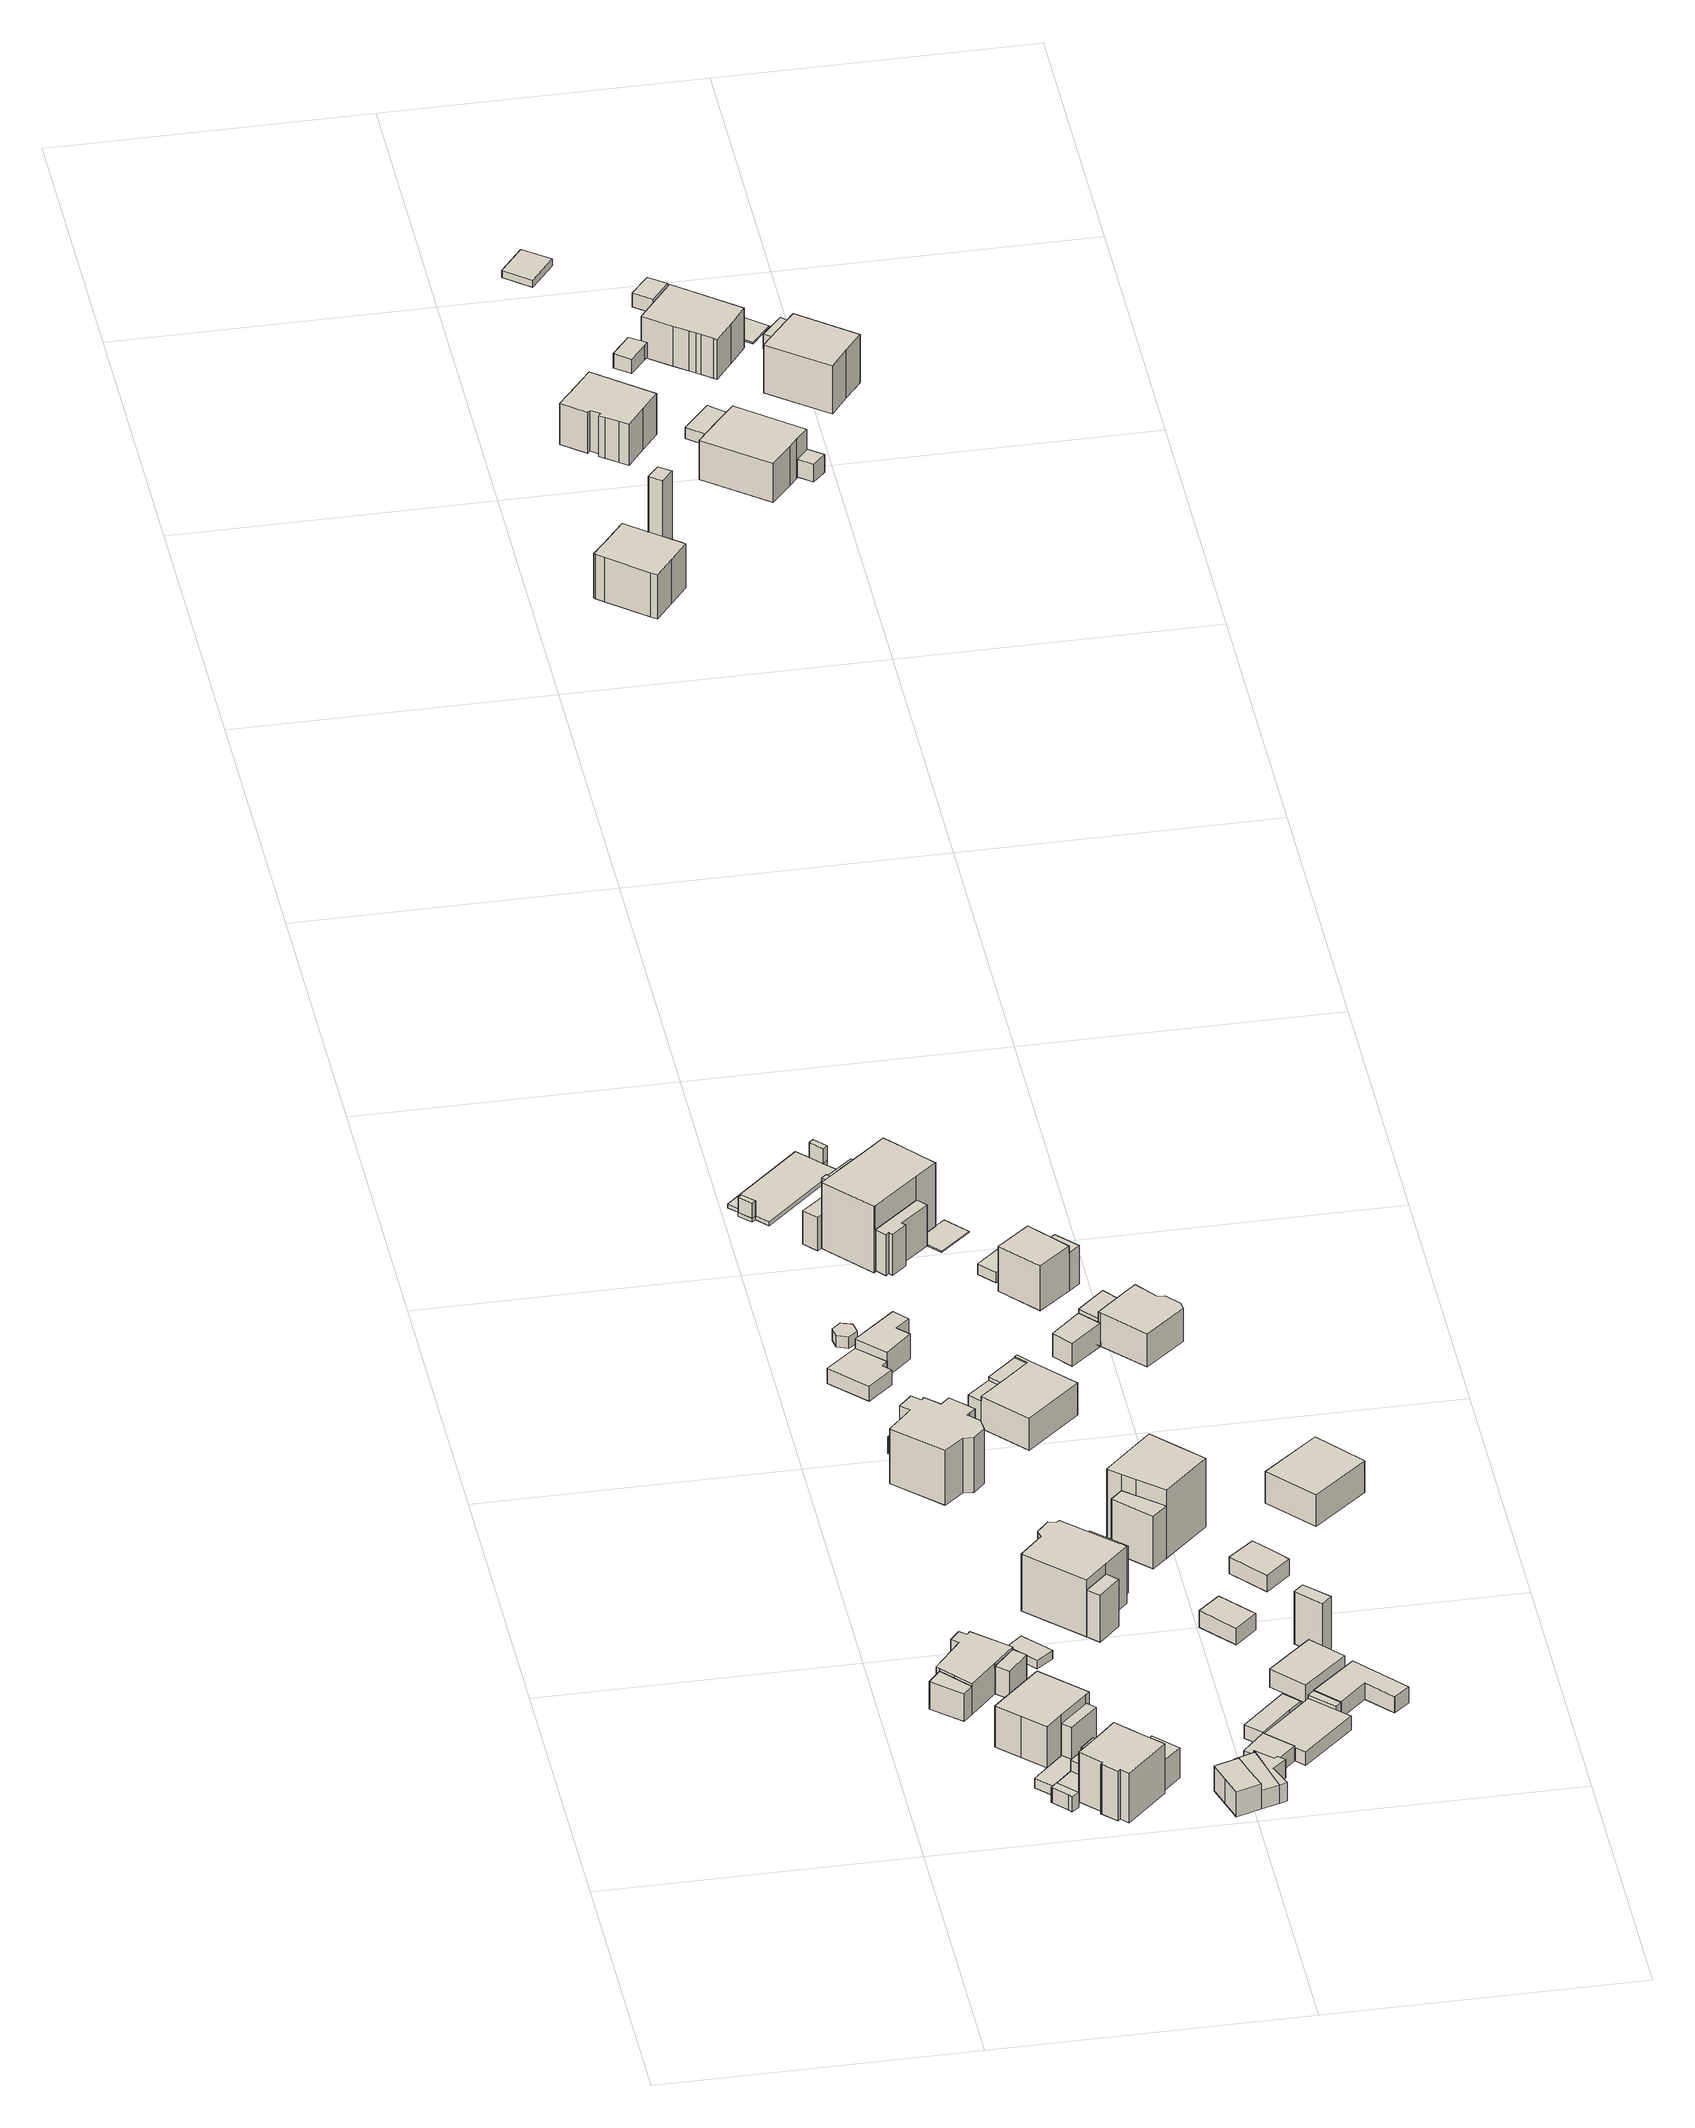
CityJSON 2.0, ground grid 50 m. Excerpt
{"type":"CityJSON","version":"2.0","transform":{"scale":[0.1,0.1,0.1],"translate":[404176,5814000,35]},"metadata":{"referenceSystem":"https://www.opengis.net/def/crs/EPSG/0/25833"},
"CityObjects":{
"building1":{"type":"Building","attributes":{"Gemeindeschluessel":"11000009","BezugspunktDach":"2200","function":"51009_1610","measuredHeight":2.65,"storeysAboveGround":0},"address":[{"country":"Germany","locality":"Berlin"}],"geometry":[{"type":"Solid","lod":"1","boundaries":[[[[0,1,2,3,4,5,6]],[[7,8,9,10,11,12,13]],[[7,13,6,5]],[[8,7,5,4]],[[9,8,4,3]],[[10,9,3,2]],[[11,10,2,1]],[[12,11,1,0]],[[13,12,0,6]]]]}]},
"building2":{"type":"Building","attributes":{"Gemeindeschluessel":"11000009","BezugspunktDach":"2200","function":"51009_1611","measuredHeight":1.68,"storeysAboveGround":0},"address":[{"country":"Germany","locality":"Berlin"}],"geometry":[{"type":"Solid","lod":"1","boundaries":[[[[5,4,14,15,16,17]],[[18,19,20,21,22,23]],[[18,23,17,16]],[[19,18,16,15]],[[20,19,15,14]],[[21,20,14,4]],[[22,21,4,5]],[[23,22,5,17]]]]}]},
"building3":{"type":"Building","attributes":{"Gemeindeschluessel":"11000009","function":"31001_1010"},"address":[{"country":"Germany","locality":"Berlin","thoroughfareNumber":"11","thoroughfareName":"Rotkäppchenstraße"}],"children":["building3-1","building3-2","building3-3"]},
"building3-1":{"type":"BuildingPart","attributes":{"BezugspunktDach":"2200","measuredHeight":6.48,"storeysAboveGround":1},"parents":["building3"],"geometry":[{"type":"MultiSurface","lod":"1","boundaries":[[[24,25,26,27,28,29,30,31,32,33,34]],[[35,36,37,38,39,40,41,42,43,44,45]],[[35,45,34,33]],[[36,35,33,32]],[[37,36,32,31]],[[38,37,31,30]],[[39,38,30,29]],[[40,39,29,28]],[[46,47,48,28,27]],[[42,41,27,26]],[[49,50,26,25]],[[51,49,25,24]],[[45,44,24,34]],[[41,40,48,47,46]],[[43,42,50,49]],[[44,43,49,51]]]}]},
"building3-2":{"type":"BuildingPart","attributes":{"BezugspunktDach":"2200","measuredHeight":5,"storeysAboveGround":1},"parents":["building3"],"geometry":[{"type":"MultiSurface","lod":"1","boundaries":[[[52,50,51,53]],[[44,42,54,55]],[[44,55,53,51]],[[54,42,50,52]],[[55,54,52,53]],[[42,43,49,50]],[[49,43,44,51]]]}]},
"building3-3":{"type":"BuildingPart","attributes":{"BezugspunktDach":"2200","measuredHeight":5,"storeysAboveGround":1},"parents":["building3"],"geometry":[{"type":"Solid","lod":"1","boundaries":[[[[56,57,48,47]],[[40,58,59,41]],[[58,40,48,57]],[[59,58,57,56]],[[41,59,56,47]],[[47,48,40,41]]]]}]},
"building4":{"type":"Building","attributes":{"Gemeindeschluessel":"11000009","BezugspunktDach":"2200","function":"31001_2000","measuredHeight":1.37,"storeysAboveGround":1},"address":[{"country":"Germany","locality":"Berlin","thoroughfareNumber":"3 (1)","thoroughfareName":"Sterntalerstraße"}],"geometry":[{"type":"Solid","lod":"1","boundaries":[[[[3,60,61,14,4]],[[62,63,64,65,66]],[[62,66,4,14]],[[63,62,14,61]],[[64,63,61,60]],[[65,64,60,3]],[[66,65,3,4]]]]}]},
"building5":{"type":"Building","attributes":{"Gemeindeschluessel":"11000009","BezugspunktDach":"2200","function":"31001_1010","measuredHeight":8.46,"storeysAboveGround":2},"address":[{"country":"Germany","locality":"Berlin","thoroughfareNumber":"1","thoroughfareName":"Sterntalerstraße"}],"geometry":[{"type":"Solid","lod":"1","boundaries":[[[[67,68,69,70,71,72,73,74,75]],[[76,77,78,79,80,81,82,83,84]],[[76,84,75,74]],[[77,76,74,73]],[[78,77,73,72]],[[79,78,72,71]],[[80,79,71,70]],[[81,80,70,69]],[[82,81,69,68]],[[83,82,68,67]],[[84,83,67,75]]]]}]},
"building6":{"type":"Building","attributes":{"Gemeindeschluessel":"11000009","BezugspunktDach":"2200","function":"51009_1610","measuredHeight":3.17,"storeysAboveGround":0},"address":[{"country":"Germany","locality":"Berlin"}],"geometry":[{"type":"Solid","lod":"1","boundaries":[[[[85,86,87,88,89]],[[90,91,92,93,94]],[[90,94,89,88]],[[91,90,88,87]],[[92,91,87,86]],[[93,92,86,85]],[[94,93,85,89]]]]}]},
"building7":{"type":"Building","attributes":{"Gemeindeschluessel":"11000009","BezugspunktDach":"2200","function":"51009_1610","measuredHeight":7,"storeysAboveGround":0},"address":[{"country":"Germany","locality":"Berlin"}],"geometry":[{"type":"Solid","lod":"1","boundaries":[[[[95,96,97,98]],[[80,99,100,81]],[[80,81,98,97]],[[99,80,97,96]],[[100,99,96,95]],[[81,100,95,98]]]]}]},
"building8":{"type":"Building","attributes":{"Gemeindeschluessel":"11000009","function":"31001_1010"},"address":[{"country":"Germany","locality":"Berlin","thoroughfareNumber":"3","thoroughfareName":"Sterntalerstraße"}],"children":["building8-1","building8-2","building8-3"]},
"building8-1":{"type":"BuildingPart","attributes":{"BezugspunktDach":"2200","measuredHeight":11.02,"storeysAboveGround":2},"parents":["building8"],"geometry":[{"type":"MultiSurface","lod":"1","boundaries":[[[101,102,103,104,105,106,107,108,109,110,111,112,113,114]],[[115,116,117,118,119,120,121,122,123,124,125,126,127,128]],[[115,128,114,113]],[[116,115,129,130,131,132,133,113,112]],[[117,116,112,111]],[[118,117,111,110]],[[134,135,110,109]],[[136,137,134,119,109,108]],[[121,120,108,107]],[[122,121,107,106]],[[123,122,106,105]],[[124,123,105,104]],[[125,124,104,103]],[[126,125,103,102]],[[127,126,102,101]],[[128,127,101,114]],[[133,132,131,130,129]],[[119,118,135,134]],[[120,119,134,137,136]]]}]},
"building8-2":{"type":"BuildingPart","attributes":{"BezugspunktDach":"2200","measuredHeight":5.88,"storeysAboveGround":2},"parents":["building8"],"geometry":[{"type":"Solid","lod":"1","boundaries":[[[[133,132,138,139]],[[140,131,130,141]],[[140,141,139,138]],[[131,140,138,132]],[[141,130,133,139]],[[130,131,132,133]]]]}]},
"building8-3":{"type":"BuildingPart","attributes":{"BezugspunktDach":"2200","measuredHeight":6.96,"storeysAboveGround":2},"parents":["building8"],"geometry":[{"type":"MultiSurface","lod":"1","boundaries":[[[137,142,143,135]],[[144,145,146,147]],[[144,147,135,143]],[[145,144,143,142]],[[146,145,142,137]],[[147,146,137,120,119,118,135]],[[135,118,119,134]],[[134,119,120,137]]]}]},
"building9":{"type":"Building","attributes":{"Gemeindeschluessel":"11000009","BezugspunktDach":"2200","function":"31001_2000","measuredHeight":1.68,"storeysAboveGround":1},"address":[{"country":"Germany","locality":"Berlin","thoroughfareNumber":"7 (1)","thoroughfareName":"Rotkäppchenstraße"}],"geometry":[{"type":"Solid","lod":"1","boundaries":[[[[148,149,150,151]],[[152,153,154,155]],[[152,155,151,150]],[[153,152,150,149]],[[154,153,149,148]],[[155,154,148,151]]]]}]},
"building10":{"type":"Building","attributes":{"Gemeindeschluessel":"11000009","BezugspunktDach":"2200","function":"51009_1610","measuredHeight":3,"storeysAboveGround":0},"address":[{"country":"Germany","locality":"Berlin"}],"geometry":[{"type":"Solid","lod":"1","boundaries":[[[[156,157,158,159]],[[160,161,162,163]],[[160,163,159,158]],[[161,160,158,157]],[[162,161,157,156]],[[163,162,156,159]]]]}]},
"building11":{"type":"Building","attributes":{"Gemeindeschluessel":"11000009","function":"31001_1010"},"address":[{"country":"Germany","locality":"Berlin","thoroughfareNumber":"6","thoroughfareName":"Rotkäppchenstraße"}],"children":["building11-1","building11-2"]},
"building11-1":{"type":"BuildingPart","attributes":{"BezugspunktDach":"2200","measuredHeight":9.87,"storeysAboveGround":2},"parents":["building11"],"geometry":[{"type":"Solid","lod":"1","boundaries":[[[[164,165,166,167,168,169,170,171,172,173,174,175,176,177,178,179,180,181,182]],[[183,184,185,186,187,188,189,190,191,192,193,194,195,196,197,198,199,200,201]],[[183,201,182,181]],[[184,183,181,180]],[[185,184,180,179]],[[186,185,179,178]],[[187,186,178,177]],[[188,187,177,176]],[[189,188,176,175]],[[190,189,175,174]],[[191,190,174,173]],[[192,191,173,172]],[[193,192,172,171]],[[194,193,171,170]],[[195,194,170,169]],[[196,195,169,168]],[[197,196,168,167]],[[198,197,167,166]],[[199,198,166,165]],[[200,199,165,164]],[[201,200,164,182]]]]}]},
"building11-2":{"type":"BuildingPart","attributes":{"BezugspunktDach":"2200","measuredHeight":7.83,"storeysAboveGround":2},"parents":["building11"],"geometry":[{"type":"Solid","lod":"1","boundaries":[[[[202,203,204,205]],[[192,193,194,206]],[[192,206,205,204]],[[193,192,204,203]],[[194,193,203,202]],[[206,194,202,205]]]]}]},
"building12":{"type":"Building","attributes":{"Gemeindeschluessel":"11000009","BezugspunktDach":"2200","function":"51009_1610","measuredHeight":2.71,"storeysAboveGround":0},"address":[{"country":"Germany","locality":"Berlin"}],"geometry":[{"type":"Solid","lod":"1","boundaries":[[[[207,208,209,210,211,212]],[[213,214,215,216,217,218]],[[213,218,212,211]],[[214,213,211,210]],[[215,214,210,209]],[[216,215,209,208]],[[217,216,208,207]],[[218,217,207,212]]]]}]},
"building13":{"type":"Building","attributes":{"Gemeindeschluessel":"11000009","function":"31001_1010"},"address":[{"country":"Germany","locality":"Berlin","thoroughfareNumber":"7","thoroughfareName":"Rotkäppchenstraße"}],"children":["building13-1","building13-2","building13-3"]},
"building13-1":{"type":"BuildingPart","attributes":{"BezugspunktDach":"2200","measuredHeight":13.24,"storeysAboveGround":2},"parents":["building13"],"geometry":[{"type":"MultiSurface","lod":"1","boundaries":[[[219,220,221,222,223,224,225,226,227,228,229,230]],[[231,232,233,234,235,236,237,238,239,240,241,242]],[[231,242,230,229]],[[232,231,229,228]],[[233,232,228,227]],[[234,233,227,226]],[[235,234,226,225]],[[236,235,225,224]],[[243,244,245,236,224,223]],[[238,237,223,222],[238,246,244,237]],[[239,238,222,221]],[[240,239,221,220]],[[247,248,220,219]],[[242,241,219,230]],[[237,236,245,244,243]],[[246,238,237,244]],[[241,240,248,247]]]}]},
"building13-2":{"type":"BuildingPart","attributes":{"BezugspunktDach":"2200","measuredHeight":8.47,"storeysAboveGround":2},"parents":["building13"],"geometry":[{"type":"Solid","lod":"1","boundaries":[[[[249,250,248,247]],[[240,251,252,241]],[[251,240,248,250]],[[252,251,250,249]],[[241,252,249,247]],[[240,241,247,248]]]]}]},
"building13-3":{"type":"BuildingPart","attributes":{"BezugspunktDach":"2200","measuredHeight":8.47,"storeysAboveGround":2},"parents":["building13"],"geometry":[{"type":"MultiSurface","lod":"1","boundaries":[[[244,246,253,254,245]],[[255,256,238,237,236]],[[255,236,245,254]],[[256,255,254,253]],[[238,256,253,246]],[[237,238,246,244]],[[257,236,237,244,245]]]}]},
"building14":{"type":"Building","attributes":{"Gemeindeschluessel":"11000009","BezugspunktDach":"2200","function":"31001_2723","measuredHeight":2.03,"storeysAboveGround":1},"address":[{"country":"Germany","locality":"Berlin","thoroughfareNumber":"8 (3)","thoroughfareName":"Genovevastraße"}],"geometry":[{"type":"Solid","lod":"1","boundaries":[[[[258,259,260,261,262,263]],[[264,265,266,267,268,269]],[[264,269,263,262]],[[265,264,262,261]],[[266,265,261,260]],[[267,266,260,259]],[[268,267,259,258]],[[269,268,258,263]]]]}]},
"building15":{"type":"Building","attributes":{"Gemeindeschluessel":"11000009","BezugspunktDach":"2200","function":"31001_1313","measuredHeight":6.63,"storeysAboveGround":1},"address":[{"country":"Germany","locality":"Berlin","thoroughfareNumber":"4 (1)","thoroughfareName":"Rotkäppchenstraße"}],"geometry":[{"type":"Solid","lod":"1","boundaries":[[[[270,271,272,273,274,275,276]],[[277,278,279,280,281,282,283]],[[277,283,276,275]],[[278,277,275,274]],[[279,278,274,273]],[[280,279,273,272]],[[281,280,272,271]],[[282,281,271,270]],[[283,282,270,276]]]]}]},
"building16":{"type":"Building","attributes":{"Gemeindeschluessel":"11000009","function":"31001_1010"},"address":[{"country":"Germany","locality":"Berlin","thoroughfareNumber":"6A, 6B","thoroughfareName":"Genovevastraße"}],"children":["building16-1","building16-2","building16-3"]},
"building16-1":{"type":"BuildingPart","attributes":{"BezugspunktDach":"2200","measuredHeight":0.688,"storeysAboveGround":3},"parents":["building16"],"geometry":[{"type":"Solid","lod":"1","boundaries":[[[[284,285,286,287,288,289,290,291,292,293,294,295]],[[296,297,298,299,300,301,302,303,304,305,306,307]],[[296,307,295,294]],[[297,296,294,293]],[[298,297,293,292]],[[299,298,292,291]],[[300,299,291,290]],[[301,300,290,289]],[[302,301,289,288]],[[303,302,288,287]],[[304,303,287,286]],[[305,304,286,285]],[[306,305,285,284]],[[307,306,284,295]]]]}]},
"building16-2":{"type":"BuildingPart","attributes":{"BezugspunktDach":"2200","measuredHeight":3,"storeysAboveGround":3},"parents":["building16"],"geometry":[{"type":"Solid","lod":"1","boundaries":[[[[308,309,310,311]],[[312,313,314,315]],[[312,315,311,310]],[[313,312,310,309]],[[314,313,309,308]],[[315,314,308,311]]]]}]},
"building16-3":{"type":"BuildingPart","attributes":{"BezugspunktDach":"2200","measuredHeight":3,"storeysAboveGround":3},"parents":["building16"],"geometry":[{"type":"Solid","lod":"1","boundaries":[[[[316,317,318,319]],[[320,321,322,323]],[[320,323,319,318]],[[321,320,318,317]],[[322,321,317,316]],[[323,322,316,319]]]]}]},
"building17":{"type":"Building","attributes":{"Gemeindeschluessel":"11000009","function":"31001_1010"},"address":[{"country":"Germany","locality":"Berlin","thoroughfareNumber":"5","thoroughfareName":"Sterntalerstraße"}],"children":["building17-1","building17-2","building17-3","building17-4","building17-5"]},
"building17-1":{"type":"BuildingPart","attributes":{"BezugspunktDach":"2200","measuredHeight":2.5,"storeysAboveGround":1},"parents":["building17"],"geometry":[{"type":"Solid","lod":"1","boundaries":[[[[324,325,326,327,328,329,330,331]],[[332,333,334,335,336,337,338,339]],[[332,339,331,330]],[[333,332,330,329]],[[334,333,329,328]],[[335,334,328,327]],[[336,335,327,326]],[[337,336,326,325]],[[338,337,325,324]],[[324,331,339,338]]]]}]},
"building17-2":{"type":"BuildingPart","attributes":{"BezugspunktDach":"2200","measuredHeight":3.38,"storeysAboveGround":1},"parents":["building17"],"geometry":[{"type":"MultiSurface","lod":"1","boundaries":[[[340,341,342,343,344,345,346,347]],[[348,349,350,351,352,353,354,355]],[[348,356,357,347,346]],[[349,358,356,348,346,345]],[[350,349,345,344]],[[351,350,344,343]],[[352,351,343,342]],[[353,352,342,341]],[[355,354,340,347]],[[355,357,356,348]],[[348,356,358,349]],[[354,359,360,340]],[[353,341,360,359]]]}]},
"building17-3":{"type":"BuildingPart","attributes":{"BezugspunktDach":"2200","measuredHeight":5.84,"storeysAboveGround":1},"parents":["building17"],"geometry":[{"type":"MultiSurface","lod":"1","boundaries":[[[361,362,363,364,365,366]],[[367,368,369,370,371,372]],[[367,372,366,365]],[[373,374,375,368,367,365,364],[375,374,376,367]],[[369,377,373,368,364,363]],[[370,369,363,362]],[[371,370,362,361]],[[372,371,361,366]],[[368,375,374,373]],[[374,375,367,376]],[[373,377,369,368]]]}]},
"building17-4":{"type":"BuildingPart","attributes":{"BezugspunktDach":"2200","measuredHeight":2.69,"storeysAboveGround":1},"parents":["building17"],"geometry":[{"type":"MultiSurface","lod":"1","boundaries":[[[357,356,358,378,379,380]],[[339,338,349,348,355,381]],[[339,381,380,379]],[[382,324,331,339,379,378]],[[349,338,378,358]],[[381,355,357,380]],[[338,339,331,324,382]],[[358,356,348,349]],[[356,357,355,348]]]}]},
"building17-5":{"type":"BuildingPart","attributes":{"BezugspunktDach":"2200","measuredHeight":4.48,"storeysAboveGround":1},"parents":["building17"],"geometry":[{"type":"MultiSurface","lod":"1","boundaries":[[[376,374,377,341,360,340,383]],[[354,359,353,369,375,367,384]],[[354,384,383,340]],[[340,354,340,360]],[[360,359,360,341]],[[369,353,341,377]],[[384,367,376,383]],[[359,354,340,360]],[[353,359,360,341]],[[375,368,373,374]],[[369,377,373,368]],[[367,375,374,376]]]}]},
"building18":{"type":"Building","attributes":{"Gemeindeschluessel":"11000009","BezugspunktDach":"2200","function":"51009_1610","measuredHeight":9.53,"storeysAboveGround":0},"address":[{"country":"Germany","locality":"Berlin"}],"geometry":[{"type":"Solid","lod":"1","boundaries":[[[[385,386,387,388,389]],[[390,391,392,393,394]],[[390,394,389,388]],[[391,390,388,387]],[[392,391,387,386]],[[393,392,386,385]],[[394,393,385,389]]]]}]},
"building19":{"type":"Building","attributes":{"Gemeindeschluessel":"11000009","BezugspunktDach":"2200","function":"31001_1010","measuredHeight":2.42,"storeysAboveGround":1},"address":[{"country":"Germany","locality":"Berlin","thoroughfareNumber":"3 (2)","thoroughfareName":"Sterntalerstraße"}],"geometry":[{"type":"Solid","lod":"1","boundaries":[[[[395,396,397,398,399]],[[400,401,402,403,404]],[[400,404,399,398]],[[401,400,398,397]],[[402,401,397,396]],[[403,402,396,395]],[[404,403,395,399]]]]}]},
"building20":{"type":"Building","attributes":{"Gemeindeschluessel":"11000009","function":"31001_1010"},"address":[{"country":"Germany","locality":"Berlin","thoroughfareNumber":"4","thoroughfareName":"Rotkäppchenstraße"}],"children":["building20-1","building20-2"]},
"building20-1":{"type":"BuildingPart","attributes":{"BezugspunktDach":"2200","measuredHeight":8.45,"storeysAboveGround":1},"parents":["building20"],"geometry":[{"type":"MultiSurface","lod":"1","boundaries":[[[405,406,407,408,409,410,411,412]],[[413,414,415,416,417,418,419,420]],[[413,421,422,412,411]],[[414,413,411,410]],[[415,414,410,409]],[[416,415,409,408]],[[417,416,408,407]],[[418,417,407,406]],[[419,418,406,405]],[[420,419,405,412]],[[420,422,421,413]]]}]},
"building20-2":{"type":"BuildingPart","attributes":{"BezugspunktDach":"2200","measuredHeight":4.98,"storeysAboveGround":1},"parents":["building20"],"geometry":[{"type":"Solid","lod":"1","boundaries":[[[[422,421,423,424]],[[425,413,420,426]],[[425,426,424,423]],[[413,425,423,421]],[[426,420,422,424]],[[420,413,421,422]]]]}]},
"building21":{"type":"Building","attributes":{"Gemeindeschluessel":"11000009","BezugspunktDach":"2200","function":"51009_1610","measuredHeight":5.18,"storeysAboveGround":0},"address":[{"country":"Germany","locality":"Berlin"}],"geometry":[{"type":"Solid","lod":"1","boundaries":[[[[427,428,429,430]],[[431,432,433,434]],[[431,434,430,429]],[[432,431,429,428]],[[433,432,428,427]],[[434,433,427,430]]]]}]},
"building22":{"type":"Building","attributes":{"Gemeindeschluessel":"11000009","BezugspunktDach":"2200","function":"31001_2000","measuredHeight":2.99,"storeysAboveGround":1},"address":[{"country":"Germany","locality":"Berlin","thoroughfareNumber":"7 (2)","thoroughfareName":"Rotkäppchenstraße"}],"geometry":[{"type":"Solid","lod":"1","boundaries":[[[[435,436,437,438,439]],[[440,441,442,443,444]],[[440,444,439,438]],[[441,440,438,437]],[[442,441,437,436]],[[443,442,436,435]],[[444,443,435,439]]]]}]},
"building23":{"type":"Building","attributes":{"Gemeindeschluessel":"11000009","function":"31001_1010"},"address":[{"country":"Germany","locality":"Berlin","thoroughfareNumber":"8","thoroughfareName":"Genovevastraße"}],"children":["building23-1","building23-2","building23-3","building23-4","building23-5","building23-6"]},
"building23-1":{"type":"BuildingPart","attributes":{"BezugspunktDach":"2200","measuredHeight":14.39,"storeysAboveGround":3},"parents":["building23"],"geometry":[{"type":"MultiSurface","lod":"1","boundaries":[[[445,446,447,448,449,450,451,452,453,454,455,456]],[[393,392,457,458,459,460,461,462,463,464,465,466]],[[467,468,469,456,455]],[[393,466,470,471]],[[392,393,455,454]],[[457,472,386,392,454,453]],[[458,457,453,452]],[[459,458,452,451]],[[473,474,451,450]],[[460,459,475,476]],[[461,460,450,449]],[[462,461,449,448]],[[463,462,477,478,479,480,448,447]],[[481,482,447,446]],[[464,463,483,478,484]],[[465,464,446,445]],[[466,465,445,456]],[[471,470,469,468,467]],[[392,386,472,457]],[[476,475,474,473]],[[480,479,478,477]],[[484,478,483,482,481]]]}]},
"building23-2":{"type":"BuildingPart","attributes":{"BezugspunktDach":"2200","measuredHeight":9.6,"storeysAboveGround":3},"parents":["building23"],"geometry":[{"type":"Solid","lod":"1","boundaries":[[[[386,472,485,387]],[[486,457,392,391]],[[486,391,387,485]],[[457,486,485,472]],[[391,392,386,387]],[[392,457,472,386]]]]}]},
"building23-3":{"type":"BuildingPart","attributes":{"BezugspunktDach":"2200","measuredHeight":6.06,"storeysAboveGround":3},"parents":["building23"],"geometry":[{"type":"Solid","lod":"1","boundaries":[[[[487,469,468,488,489]],[[490,471,470,491,492]],[[490,492,489,488]],[[471,490,488,468]],[[491,470,469,487]],[[492,491,487,489]],[[470,471,468,469]]]]}]},
"building23-4":{"type":"BuildingPart","attributes":{"BezugspunktDach":"2200","measuredHeight":7.39,"storeysAboveGround":3},"parents":["building23"],"geometry":[{"type":"MultiSurface","lod":"1","boundaries":[[[493,494,495,496,497,498,482,481]],[[478,499,500,501,502,503,504,484]],[[499,478,482,498]],[[500,499,498,497]],[[501,500,497,496]],[[502,501,496,495]],[[503,502,495,494]],[[504,503,494,493]],[[484,504,493,481]],[[478,484,505,481,482]]]}]},
"building23-5":{"type":"BuildingPart","attributes":{"BezugspunktDach":"2200","measuredHeight":0.234,"storeysAboveGround":3},"parents":["building23"],"geometry":[{"type":"Solid","lod":"1","boundaries":[[[[506,507,508,509,510,480,479]],[[477,511,512,513,514,499,478]],[[511,477,480,510]],[[512,511,510,509]],[[513,512,509,508]],[[514,513,508,507]],[[499,514,507,506]],[[478,499,506,479]],[[478,479,480,477]]]]}]},
"building23-6":{"type":"BuildingPart","attributes":{"BezugspunktDach":"2200","measuredHeight":9.09,"storeysAboveGround":3},"parents":["building23"],"geometry":[{"type":"Solid","lod":"1","boundaries":[[[[473,515,516,474]],[[517,518,476,475]],[[517,475,474,516]],[[518,517,516,515]],[[476,518,515,473]],[[476,473,474,475]]]]}]},
"building24":{"type":"Building","attributes":{"Gemeindeschluessel":"11000009","function":"31001_1010"},"address":[{"country":"Germany","locality":"Berlin","thoroughfareNumber":"5","thoroughfareName":"Rotkäppchenstraße"}],"children":["building24-1","building24-2"]},
"building24-1":{"type":"BuildingPart","attributes":{"BezugspunktDach":"2200","measuredHeight":15.26,"storeysAboveGround":3},"parents":["building24"],"geometry":[{"type":"MultiSurface","lod":"1","boundaries":[[[519,520,521,522,523,524,525,526,527]],[[528,529,530,531,532,533,534,535,536]],[[528,536,527,526]],[[529,528,526,525]],[[530,529,525,524]],[[531,530,524,523]],[[532,531,523,522]],[[533,532,522,521]],[[537,538,533,521,520]],[[539,537,534,520,519]],[[536,535,519,527]],[[534,533,538,537]],[[535,540,534,537,539]]]}]},
"building24-2":{"type":"BuildingPart","attributes":{"BezugspunktDach":"2200","measuredHeight":9.52,"storeysAboveGround":3},"parents":["building24"],"geometry":[{"type":"MultiSurface","lod":"1","boundaries":[[[541,538,539,542]],[[535,533,543,544]],[[535,544,542,539]],[[543,533,538,541]],[[544,543,541,542]],[[533,534,537,538]],[[539,537,534,535]]]}]},
"building25":{"type":"Building","attributes":{"Gemeindeschluessel":"11000009","BezugspunktDach":"2200","function":"51009_1610","measuredHeight":2.73,"storeysAboveGround":0},"address":[{"country":"Germany","locality":"Berlin"}],"geometry":[{"type":"Solid","lod":"1","boundaries":[[[[545,546,547,548]],[[549,550,551,552]],[[549,552,548,547]],[[550,549,547,546]],[[551,550,546,545]],[[552,551,545,548]]]]}]},
"building26":{"type":"Building","attributes":{"Gemeindeschluessel":"11000009","BezugspunktDach":"2200","function":"51009_1611","measuredHeight":3.35,"storeysAboveGround":0},"address":[{"country":"Germany","locality":"Berlin"}],"geometry":[{"type":"Solid","lod":"1","boundaries":[[[[553,554,555,556]],[[557,558,559,560]],[[557,560,556,555]],[[558,557,555,554]],[[559,558,554,553]],[[560,559,553,556]]]]}]},
"building27":{"type":"Building","attributes":{"Gemeindeschluessel":"11000009","BezugspunktDach":"2200","function":"31001_2000","measuredHeight":9.42,"storeysAboveGround":1},"address":[{"country":"Germany","locality":"Berlin","thoroughfareNumber":"5 (2)","thoroughfareName":"Rotkäppchenstraße"}],"geometry":[{"type":"Solid","lod":"1","boundaries":[[[[561,562,563,564]],[[565,566,567,568]],[[565,568,564,563]],[[566,565,563,562]],[[567,566,562,561]],[[568,567,561,564]]]]}]},
"building28":{"type":"Building","attributes":{"Gemeindeschluessel":"11000009","BezugspunktDach":"2200","function":"31001_1010","measuredHeight":2.85,"storeysAboveGround":1},"address":[{"country":"Germany","locality":"Berlin","thoroughfareNumber":"5 (1)","thoroughfareName":"Sterntalerstraße"}],"geometry":[{"type":"Solid","lod":"1","boundaries":[[[[569,570,571,572,573,574,575]],[[576,577,578,579,580,550,549]],[[576,549,575,574]],[[577,576,574,573]],[[578,577,573,572]],[[579,578,572,571]],[[580,579,571,570]],[[550,580,570,569]],[[549,550,569,575]]]]}]},
"building29":{"type":"Building","attributes":{"Gemeindeschluessel":"11000009","BezugspunktDach":"2200","function":"31001_1010","measuredHeight":3.54,"storeysAboveGround":1},"address":[{"country":"Germany","locality":"Berlin","thoroughfareNumber":"5 (1)","thoroughfareName":"Rotkäppchenstraße"}],"geometry":[{"type":"Solid","lod":"1","boundaries":[[[[581,582,583,584,585]],[[586,587,588,589,590]],[[586,590,585,584]],[[587,586,584,583]],[[588,587,583,582]],[[589,588,582,581]],[[590,589,581,585]]]]}]},
"building30":{"type":"Building","attributes":{"Gemeindeschluessel":"11000009","BezugspunktDach":"2200","function":"31001_2000","measuredHeight":1.89,"storeysAboveGround":1},"address":[{"country":"Germany","locality":"Berlin","thoroughfareNumber":"10 (1)","thoroughfareName":"Genovevastraße"}],"geometry":[{"type":"Solid","lod":"1","boundaries":[[[[591,592,593,594]],[[595,596,597,598]],[[595,598,594,593]],[[596,595,593,592]],[[597,596,592,591]],[[598,597,591,594]]]]}]},
"building31":{"type":"Building","attributes":{"Gemeindeschluessel":"11000009","function":"31001_1010"},"address":[{"country":"Germany","locality":"Berlin","thoroughfareNumber":"10","thoroughfareName":"Genovevastraße"}],"children":["building31-1","building31-2"]},
"building31-1":{"type":"BuildingPart","attributes":{"BezugspunktDach":"2200","measuredHeight":9.29,"storeysAboveGround":2},"parents":["building31"],"geometry":[{"type":"MultiSurface","lod":"1","boundaries":[[[599,600,601,602]],[[603,604,605,606]],[[603,606,602,601]],[[607,608,609,603,601,600]],[[605,604,600,599]],[[606,605,599,602]],[[604,610,609,608,607]]]}]},
"building31-2":{"type":"BuildingPart","attributes":{"BezugspunktDach":"2200","measuredHeight":6.97,"storeysAboveGround":2},"parents":["building31"],"geometry":[{"type":"Solid","lod":"1","boundaries":[[[[607,611,612,608]],[[613,614,604,609]],[[613,609,608,612]],[[614,613,612,611]],[[604,614,611,607]],[[609,604,607,608]]]]}]},
"building32":{"type":"Building","attributes":{"Gemeindeschluessel":"11000009","function":"31001_1010"},"address":[{"country":"Germany","locality":"Berlin","thoroughfareNumber":"10A","thoroughfareName":"Genovevastraße"}],"children":["building32-1","building32-2","building32-3"]},
"building32-1":{"type":"BuildingPart","attributes":{"BezugspunktDach":"2200","measuredHeight":7.77,"storeysAboveGround":1},"parents":["building32"],"geometry":[{"type":"MultiSurface","lod":"1","boundaries":[[[615,616,617,618,619,620,621,622,623]],[[624,625,626,627,628,629,630,631,632]],[[624,633,634,623,622]],[[625,624,622,621]],[[626,625,621,620]],[[627,626,620,619]],[[628,627,619,618]],[[629,628,618,617]],[[630,629,617,616]],[[631,630,616,615]],[[635,636,631,615,623]],[[632,634,633,624]],[[632,631,636,635]]]}]},
"building32-2":{"type":"BuildingPart","attributes":{"BezugspunktDach":"2200","measuredHeight":4.82,"storeysAboveGround":1},"parents":["building32"],"geometry":[{"type":"MultiSurface","lod":"1","boundaries":[[[634,633,637,638,639]],[[640,641,624,632,642]],[[640,642,639,638]],[[641,640,638,637]],[[624,641,637,633]],[[643,644,635,632,634,639]],[[633,634,632,624]],[[642,632,635,644,643]]]}]},
"building32-3":{"type":"BuildingPart","attributes":{"BezugspunktDach":"2200","measuredHeight":4.14,"storeysAboveGround":1},"parents":["building32"],"geometry":[{"type":"MultiSurface","lod":"1","boundaries":[[[645,636,644,646]],[[642,631,647,648]],[[642,648,646,644]],[[631,642,632,631,636]],[[647,631,636,645]],[[648,647,645,646]],[[636,631,632,635]],[[644,635,649,632,642]]]}]},
"building33":{"type":"Building","attributes":{"Gemeindeschluessel":"11000009","BezugspunktDach":"2200","function":"31001_1010","measuredHeight":8.55,"storeysAboveGround":1},"address":[{"country":"Germany","locality":"Berlin","thoroughfareNumber":"1","thoroughfareName":"Rotkäppchenstraße"}],"geometry":[{"type":"Solid","lod":"1","boundaries":[[[[650,651,652,653,654]],[[655,656,657,658,659]],[[655,659,654,653]],[[656,655,653,652]],[[657,656,652,651]],[[658,657,651,650]],[[659,658,650,654]]]]}]},
"building34":{"type":"Building","attributes":{"Gemeindeschluessel":"11000009","function":"31001_1010"},"address":[{"country":"Germany","locality":"Berlin","thoroughfareNumber":"1","thoroughfareName":"Straße im Walde"}],"children":["building34-1","building34-2"]},
"building34-1":{"type":"BuildingPart","attributes":{"BezugspunktDach":"2200","measuredHeight":10.48,"storeysAboveGround":2},"parents":["building34"],"geometry":[{"type":"Solid","lod":"1","boundaries":[[[[660,661,662,663,664,665,666,667,668,669,670,671,672,673]],[[674,675,676,677,678,679,680,681,682,683,684,685,686,687]],[[674,687,673,672]],[[675,674,672,671]],[[676,675,671,670]],[[677,676,670,669]],[[679,678,668,667]],[[680,679,667,666]],[[681,680,666,665]],[[682,681,665,664]],[[683,682,664,663]],[[684,683,663,662]],[[685,684,662,661]],[[686,685,661,660]],[[687,686,660,673]],[[677,669,668,678]]]]}]},
"building34-2":{"type":"BuildingPart","attributes":{"BezugspunktDach":"2200","measuredHeight":18.31,"storeysAboveGround":2},"parents":["building34"],"geometry":[{"type":"MultiSurface","lod":"1","boundaries":[[[688,689,690,691]],[[692,693,694,695]],[[692,695,691,690]],[[693,692,690,689]],[[694,693,689,688]],[[696,669,668,688,691]],[[695,694,697,678,677]],[[677,678,697,668,669,696]]]}]},
"building35":{"type":"Building","attributes":{"Gemeindeschluessel":"11000009","BezugspunktDach":"2200","function":"31001_1010","measuredHeight":9.59,"storeysAboveGround":1},"address":[{"country":"Germany","locality":"Berlin","thoroughfareNumber":"4A","thoroughfareName":"Straße im Walde"}],"geometry":[{"type":"Solid","lod":"1","boundaries":[[[[698,699,700,701,702,703,704,705,706,707,708,709]],[[710,711,712,713,714,715,716,717,718,719,720,721]],[[710,721,709,708]],[[711,710,708,707]],[[712,711,707,706]],[[713,712,706,705]],[[714,713,705,704]],[[715,714,704,703]],[[716,715,703,702]],[[717,716,702,701]],[[718,717,701,700]],[[719,718,700,699]],[[720,719,699,698]],[[721,720,698,709]]]]}]},
"building36":{"type":"Building","attributes":{"Gemeindeschluessel":"11000009","BezugspunktDach":"2200","function":"31001_2000","measuredHeight":2.21,"storeysAboveGround":1},"address":[{"country":"Germany","locality":"Berlin","thoroughfareNumber":"10 (1)","thoroughfareName":"Straße im Walde"}],"geometry":[{"type":"Solid","lod":"1","boundaries":[[[[722,723,724,725]],[[726,727,728,729]],[[726,729,725,724]],[[727,726,724,723]],[[728,727,723,722]],[[729,728,722,725]]]]}]},
"building37":{"type":"Building","attributes":{"Gemeindeschluessel":"11000009","BezugspunktDach":"2200","function":"31001_2000","measuredHeight":2.86,"storeysAboveGround":1},"address":[{"country":"Germany","locality":"Berlin","thoroughfareNumber":"4 (1)","thoroughfareName":"Straße im Walde"}],"geometry":[{"type":"Solid","lod":"1","boundaries":[[[[730,731,732,733,734]],[[735,736,737,738,739]],[[735,739,734,733]],[[736,735,733,732]],[[737,736,732,731]],[[738,737,731,730]],[[739,738,730,734]]]]}]},
"building38":{"type":"Building","attributes":{"Gemeindeschluessel":"11000009","BezugspunktDach":"2200","function":"31001_2000","measuredHeight":2,"storeysAboveGround":1},"address":[{"country":"Germany","locality":"Berlin","thoroughfareNumber":"2 (1)","thoroughfareName":"Straße im Walde"}],"geometry":[{"type":"Solid","lod":"1","boundaries":[[[[740,741,742,743]],[[744,745,746,747]],[[744,747,743,742]],[[745,744,742,741]],[[746,745,741,740]],[[747,746,740,743]]]]}]},
"building39":{"type":"Building","attributes":{"Gemeindeschluessel":"11000009","BezugspunktDach":"2200","function":"31001_1010","measuredHeight":10.02,"storeysAboveGround":2},"address":[{"country":"Germany","locality":"Berlin","thoroughfareNumber":"2","thoroughfareName":"Straße im Walde"}],"geometry":[{"type":"Solid","lod":"1","boundaries":[[[[748,749,750,751,752,753,754]],[[755,756,757,758,759,760,761]],[[755,761,754,753]],[[756,755,753,752]],[[757,756,752,751]],[[758,757,751,750]],[[759,758,750,749]],[[760,759,749,748]],[[761,760,748,754]]]]}]},
"building40":{"type":"Building","attributes":{"Gemeindeschluessel":"11000009","BezugspunktDach":"2200","function":"31001_2000","measuredHeight":2.48,"storeysAboveGround":1},"address":[{"country":"Germany","locality":"Berlin","thoroughfareNumber":"6 (1)","thoroughfareName":"Straße im Walde"}],"geometry":[{"type":"Solid","lod":"1","boundaries":[[[[762,763,764,765]],[[766,767,768,769]],[[766,769,765,764]],[[767,766,764,763]],[[768,767,763,762]],[[769,768,762,765]]]]}]},
"building41":{"type":"Building","attributes":{"Gemeindeschluessel":"11000009","BezugspunktDach":"2200","function":"31001_1010","measuredHeight":9.23,"storeysAboveGround":2},"address":[{"country":"Germany","locality":"Berlin","thoroughfareNumber":"4","thoroughfareName":"Straße im Walde"}],"geometry":[{"type":"Solid","lod":"1","boundaries":[[[[770,771,772,773,774,775,776,777,778,779]],[[780,781,782,783,784,785,786,787,788,789]],[[780,789,779,778]],[[781,780,778,777]],[[782,781,777,776]],[[783,782,776,775]],[[784,783,775,774]],[[785,784,774,773]],[[786,785,773,772]],[[787,786,772,771]],[[788,787,771,770]],[[789,788,770,779]]]]}]},
"building42":{"type":"Building","attributes":{"Gemeindeschluessel":"11000009","BezugspunktDach":"2200","function":"51009_1610","measuredHeight":3.18,"storeysAboveGround":0},"address":[{"country":"Germany","locality":"Berlin"}],"geometry":[{"type":"Solid","lod":"1","boundaries":[[[[790,791,792,793]],[[794,795,796,797]],[[794,797,793,792]],[[795,794,792,791]],[[796,795,791,790]],[[797,796,790,793]]]]}]},
"building43":{"type":"Building","attributes":{"Gemeindeschluessel":"11000009","BezugspunktDach":"2200","function":"31001_2000","measuredHeight":0.2,"storeysAboveGround":1},"address":[{"country":"Germany","locality":"Berlin","thoroughfareNumber":"4 (2)","thoroughfareName":"Straße im Walde"}],"geometry":[{"type":"Solid","lod":"1","boundaries":[[[[798,799,800,801,802]],[[803,804,805,806,807]],[[803,807,802,801]],[[804,803,801,800]],[[805,804,800,799]],[[806,805,799,798]],[[807,806,798,802]]]]}]},
"building44":{"type":"Building","attributes":{"Gemeindeschluessel":"11000009","BezugspunktDach":"2200","function":"31001_1010","measuredHeight":10.85,"storeysAboveGround":2},"address":[{"country":"Germany","locality":"Berlin","thoroughfareNumber":"62","thoroughfareName":"Mahlsdorfer Straße"}],"geometry":[{"type":"Solid","lod":"1","boundaries":[[[[808,809,810,811,812,813]],[[814,815,816,817,818,819]],[[814,819,813,812]],[[815,814,812,811]],[[816,815,811,810]],[[817,816,810,809]],[[818,817,809,808]],[[819,818,808,813]]]]}]},
"building45":{"type":"Building","attributes":{"Gemeindeschluessel":"11000009","BezugspunktDach":"2200","function":"31001_2000","measuredHeight":2.77,"storeysAboveGround":1},"address":[{"country":"Germany","locality":"Berlin","thoroughfareNumber":"62 (1)","thoroughfareName":"Mahlsdorfer Straße"}],"geometry":[{"type":"Solid","lod":"1","boundaries":[[[[820,821,822,823,824]],[[825,826,827,828,829]],[[825,829,824,823]],[[826,825,823,822]],[[827,826,822,821]],[[828,827,821,820]],[[829,828,820,824]]]]}]}
},
"vertices":[
[211,100,28],[231,78,28],[235,73,28],[247,82,28],[219,112,28],[212,105,28],[209,102,28],[212,105,1],[219,112,1],[247,82,1],[235,73,1],[231,78,1],[211,100,1],[209,102,1],
[245,138,28],[263,155,28],[239,179,28],[189,129,28],[239,179,11],[263,155,11],[245,138,11],[219,112,11],[212,105,11],[189,129,11],
[95,390,56],[113,369,56],[135,343,56],[177,388,56],[210,425,56],[155,474,56],[150,468,56],[139,477,56],[124,459,56],[135,450,56],[90,395,56],[135,450,1],[124,459,1],[139,477,1],[150,468,1],[155,474,1],[210,425,1],[177,388,1],[135,343,1],[113,369,1],[95,390,1],[90,395,1],[177,388,47],[177,388,51],[210,425,51],[113,369,51],[135,343,51],[95,390,51],
[120,327,51],[75,367,51],[120,327,1],[75,367,1],
[196,371,51],[228,408,51],[228,408,1],[196,371,1],
[273,108,28],[258,123,28],[245,138,14],[258,123,14],[273,108,14],[247,82,14],[219,112,14],
[183,207,86],[216,174,86],[242,200,86],[287,244,86],[293,250,86],[260,283,86],[227,316,86],[161,251,86],[150,240,86],[161,251,12],[227,316,12],[260,283,12],[293,250,12],[287,244,12],[242,200,12],[216,174,12],[183,207,12],[150,240,12],
[258,123,48],[280,145,48],[268,160,48],[263,155,48],[245,138,48],[263,155,16],[268,160,16],[280,145,16],[258,123,16],[245,138,16],
[255,187,71],[300,231,71],[287,244,71],[242,200,71],[300,231,12],[255,187,12],
[277,50,101],[273,46,101],[275,45,101],[295,24,101],[299,28,101],[310,16,101],[375,80,101],[371,84,101],[343,113,101],[336,120,101],[311,147,101],[295,130,101],[273,108,101],[247,82,101],[273,108,11],[295,130,11],[311,147,11],[336,120,11],[343,113,11],[371,84,11],[375,80,11],[310,16,11],[299,28,11],[295,24,11],[275,45,11],[273,46,11],[277,50,11],[247,82,11],[273,108,49],[273,108,20],[295,130,20],[295,130,79],[273,108,79],[343,113,65],[336,120,65],[371,84,32],[371,84,65],
[280,145,79],[258,123,79],[280,145,20],[258,123,20],
[404,116,65],[369,153,65],[369,153,10],[404,116,10],[371,84,10],[336,120,10],
[245,415,34],[272,436,34],[233,480,34],[209,459,34],[233,480,18],[272,436,18],[245,415,18],[209,459,18],
[145,978,48],[159,992,48],[141,1007,48],[127,993,48],[141,1007,18],[159,992,18],[145,978,18],[127,993,18],
[187,850,116],[218,876,116],[235,875,116],[253,894,116],[251,916,116],[235,933,116],[239,937,116],[249,946,116],[239,957,116],[216,981,116],[202,967,116],[180,988,116],[176,983,116],[162,996,116],[159,992,116],[145,978,116],[141,974,116],[155,961,116],[116,919,116],[155,961,17],[141,974,17],[145,978,17],[159,992,17],[162,996,17],[176,983,17],[180,988,17],[202,967,17],[216,981,17],[239,957,17],[249,946,17],[239,937,17],[235,933,17],[251,916,17],[253,894,17],[235,875,17],[218,876,17],[187,850,17],[116,919,17],
[239,937,95],[249,946,95],[239,957,95],[229,947,95],[229,947,17],
[124,1130,44],[164,1165,44],[152,1178,44],[161,1187,44],[121,1229,44],[71,1186,44],[121,1229,17],[161,1187,17],[152,1178,17],[164,1165,17],[124,1130,17],[71,1186,17],
[332,484,120],[367,519,120],[405,557,120],[398,566,120],[397,565,120],[347,613,120],[319,640,120],[315,636,120],[302,639,120],[283,618,120],[286,605,120],[249,566,120],[286,605,17],[283,618,17],[302,639,17],[315,636,17],[319,640,17],[347,613,17],[397,565,17],[398,566,17],[405,557,17],[367,519,17],[332,484,17],[249,566,17],[397,565,92],[397,565,102],[347,613,102],[398,566,102],[332,484,102],[367,519,102],
[349,467,102],[383,501,102],[383,501,17],[349,467,17],
[412,583,102],[363,631,102],[363,631,17],[412,583,17],[347,613,27],
[101,1274,38],[118,1267,38],[133,1279,38],[130,1298,38],[112,1304,38],[98,1292,38],[112,1304,17],[130,1298,17],[133,1279,17],[118,1267,17],[101,1274,17],[98,1292,17],
[161,1187,61],[203,1226,61],[185,1245,61],[208,1265,61],[188,1287,61],[165,1267,61],[121,1229,61],[165,1267,16],[188,1287,16],[208,1265,16],[185,1245,16],[203,1226,16],[161,1187,16],[121,1229,16],
[25,1638,20],[19,1632,20],[37,1614,20],[43,1619,20],[60,1600,20],[182,1713,20],[165,1731,20],[172,1738,20],[154,1757,20],[147,1751,20],[130,1769,20],[8,1656,20],[130,1769,13],[147,1751,13],[154,1757,13],[172,1738,13],[165,1731,13],[182,1713,13],[60,1600,13],[43,1619,13],[37,1614,13],[19,1632,13],[25,1638,13],[8,1656,13],
[165,1731,47],[172,1738,47],[154,1757,47],[147,1751,47],[154,1757,17],[172,1738,17],[165,1731,17],[147,1751,17],
[37,1614,47],[43,1619,47],[25,1638,47],[19,1632,47],[25,1638,17],[43,1619,17],[37,1614,17],[19,1632,17],
[579,131,33],[580,131,33],[593,117,33],[675,194,33],[656,214,33],[621,250,33],[610,239,33],[539,172,33],[610,239,8],[621,250,8],[656,214,8],[675,194,8],[593,117,8],[580,131,8],[579,131,8],[539,172,8],
[517,117,42],[538,29,42],[550,33,42],[536,71,42],[558,91,42],[547,101,42],[543,96,42],[516,122,42],[543,96,8],[547,101,8],[558,91,8],[536,71,8],[550,33,8],[538,29,8],[517,117,8],[516,122,8],[543,96,35],[516,122,35],[547,101,35],[528,73,8],[528,73,42],
[459,42,53],[469,7,53],[509,20,53],[498,55,53],[488,91,53],[449,78,53],[488,91,8],[498,55,8],[509,20,8],[469,7,8],[459,42,8],[449,78,8],[498,55,42],[496,62,42],[496,62,8],[488,91,42],[509,20,42],
[579,131,35],[539,172,35],[503,133,35],[503,133,8],[579,131,14],
[484,105,42],[484,105,8],
[153,1554,108],[160,1560,108],[144,1580,108],[142,1582,108],[134,1575,108],[142,1582,12],[144,1580,12],[160,1560,12],[153,1554,12],[134,1575,12],
[539,172,36],[588,221,36],[608,240,36],[585,264,36],[515,196,36],[585,264,12],[608,240,12],[588,221,12],[539,172,12],[515,196,12],
[334,966,74],[420,1042,74],[360,1110,74],[345,1128,74],[341,1125,74],[357,1107,74],[310,1065,74],[274,1034,74],[310,1065,16],[357,1107,16],[341,1125,16],[345,1128,16],[360,1110,16],[420,1042,16],[334,966,16],[274,1034,16],[310,1065,66],[274,1034,66],
[294,1083,66],[258,1052,66],[294,1083,16],[258,1052,16],
[310,1065,72],[357,1107,72],[341,1125,72],[294,1083,72],[341,1125,20],[357,1107,20],[310,1065,20],[294,1083,20],
[545,423,48],[580,455,48],[574,461,48],[534,508,48],[499,477,48],[534,508,18],[574,461,18],[580,455,18],[545,423,18],[499,477,18],
[191,1456,132],[193,1458,132],[266,1521,132],[300,1550,132],[299,1550,132],[284,1568,132],[251,1607,132],[235,1625,132],[202,1596,132],[160,1560,132],[153,1554,132],[126,1531,132],[202,1596,12],[235,1625,12],[251,1607,12],[284,1568,12],[299,1550,12],[300,1550,12],[266,1521,12],[193,1458,12],[191,1456,12],[126,1531,12],[153,1554,64],[153,1554,73],[126,1531,73],[126,1531,13],[153,1554,13],[202,1596,108],[284,1568,107],[251,1607,107],[251,1607,16],[284,1568,16],[300,1550,15],[266,1521,15],[266,1521,17],[300,1550,17],[193,1458,89],[266,1521,89],[266,1521,52],[193,1458,15],
[185,1615,108],[185,1615,12],
[119,1525,73],[134,1575,73],[100,1546,73],[134,1575,13],[119,1525,13],[100,1546,13],
[206,1442,89],[211,1447,89],[216,1441,89],[239,1461,89],[234,1467,89],[279,1506,89],[279,1506,15],[234,1467,15],[239,1461,15],[216,1441,15],[211,1447,15],[206,1442,15],[193,1458,24],
[279,1506,17],[297,1485,17],[346,1528,17],[315,1563,17],[299,1550,17],[299,1550,15],[315,1563,15],[346,1528,15],[297,1485,15],
[284,1588,107],[271,1603,107],[271,1603,16],[284,1588,16],
[428,723,131],[447,707,131],[486,673,131],[557,741,131],[521,779,131],[486,817,131],[445,777,131],[422,754,131],[409,741,131],[422,754,7],[445,777,7],[486,817,7],[521,779,7],[557,741,7],[486,673,7],[447,707,7],[428,723,7],[409,741,7],[447,707,102],[486,673,102],[428,723,102],[444,710,7],
[462,650,102],[409,704,102],[462,650,7],[409,704,7],
[656,214,39],[665,222,39],[631,259,39],[621,250,39],[631,259,11],[665,222,11],[656,214,11],[621,250,11],
[620,265,47],[690,327,47],[645,377,47],[575,314,47],[645,377,14],[690,327,14],[620,265,14],[575,314,14],
[665,374,111],[681,390,111],[645,427,111],[630,413,111],[645,427,16],[681,390,16],[665,374,16],[630,413,16],
[665,222,40],[708,263,40],[745,221,40],[746,222,40],[770,242,40],[701,322,40],[631,259,40],[701,322,11],[770,242,11],[746,222,11],[745,221,11],[708,263,11],
[614,547,48],[653,582,48],[631,610,48],[608,637,48],[567,603,48],[608,637,18],[631,610,18],[653,582,18],[614,547,18],[567,603,18],
[362,1394,35],[402,1426,35],[378,1454,35],[339,1420,35],[378,1454,16],[402,1426,16],[362,1394,16],[339,1420,16],
[413,1311,98],[464,1353,98],[413,1414,98],[361,1371,98],[413,1414,17],[464,1353,17],[413,1311,17],[361,1371,17],[464,1353,86],[435,1387,86],[435,1387,17],[459,1358,17],
[482,1368,86],[451,1402,86],[451,1402,17],[482,1368,17],
[486,1216,70],[544,1152,70],[608,1206,70],[607,1219,70],[588,1242,70],[576,1243,70],[549,1278,70],[525,1257,70],[483,1219,70],[525,1257,10],[549,1278,10],[576,1243,10],[588,1242,10],[607,1219,10],[608,1206,10],[544,1152,10],[486,1216,10],[483,1219,10],[525,1257,59],[483,1219,59],[483,1219,52],[486,1216,52],
[507,1281,59],[502,1287,59],[459,1247,59],[502,1287,10],[507,1281,10],[459,1247,10],[459,1247,21],[459,1247,52],
[436,1173,52],[412,1203,52],[436,1173,10],[412,1203,10],[483,1219,21],
[714,696,76],[800,769,76],[770,805,76],[739,842,76],[651,768,76],[739,842,19],[770,805,19],[800,769,19],[714,696,19],[651,768,19],
[94,3214,92],[106,3204,92],[166,3154,92],[175,3147,92],[202,3182,92],[230,3217,92],[225,3221,92],[204,3238,92],[200,3242,92],[181,3257,92],[147,3285,92],[120,3251,92],[114,3243,92],[92,3217,92],[114,3243,12],[120,3251,12],[147,3285,12],[181,3257,12],[200,3242,12],[204,3238,12],[225,3221,12],[230,3217,12],[202,3182,12],[175,3147,12],[166,3154,12],[106,3204,12],[94,3214,12],[92,3217,12],
[200,3242,192],[218,3264,192],[199,3279,192],[181,3257,192],[199,3279,9],[218,3264,9],[200,3242,9],[181,3257,9],[181,3257,77],[200,3242,32],
[149,3578,87],[153,3583,87],[167,3572,87],[163,3567,87],[172,3561,87],[190,3547,87],[203,3537,87],[231,3573,87],[257,3607,87],[169,3679,87],[143,3646,87],[112,3608,87],[143,3646,13],[169,3679,13],[257,3607,13],[231,3573,13],[203,3537,13],[190,3547,13],[172,3561,13],[163,3567,13],[167,3572,13],[153,3583,13],[149,3578,13],[112,3608,13],
[143,3999,32],[181,4047,32],[140,4079,32],[103,4032,32],[140,4079,19],[181,4047,19],[143,3999,19],[103,4032,19],
[247,3756,46],[272,3787,46],[277,3794,46],[252,3812,46],[223,3775,46],[252,3812,20],[277,3794,20],[272,3787,20],[247,3756,20],[223,3775,20],
[325,3555,40],[364,3605,40],[337,3629,40],[295,3580,40],[337,3629,20],[364,3605,20],[325,3555,20],[295,3580,20],
[394,3398,90],[426,3436,90],[439,3452,90],[458,3474,90],[361,3552,90],[329,3514,90],[297,3475,90],[329,3514,19],[361,3552,19],[458,3474,19],[439,3452,19],[426,3436,19],[394,3398,19],[297,3475,19],
[306,3901,45],[334,3937,45],[307,3958,45],[278,3923,45],[307,3958,20],[334,3937,20],[306,3901,20],[278,3923,20],
[314,3783,78],[335,3767,78],[344,3760,78],[351,3755,78],[367,3742,78],[372,3738,78],[399,3774,78],[425,3810,78],[328,3889,78],[272,3816,78],[328,3889,6],[425,3810,6],[399,3774,6],[372,3738,6],[367,3742,6],[351,3755,6],[344,3760,6],[335,3767,6],[314,3783,6],[272,3816,6],
[461,3434,54],[481,3456,54],[458,3474,54],[439,3452,54],[458,3474,22],[481,3456,22],[461,3434,22],[439,3452,22],
[425,3810,21],[437,3800,21],[468,3838,21],[423,3875,21],[392,3836,21],[423,3875,19],[468,3838,19],[437,3800,19],[425,3810,19],[392,3836,19],
[523,3620,94],[550,3656,94],[577,3691,94],[490,3761,94],[461,3726,94],[433,3691,94],[461,3726,7],[490,3761,7],[577,3691,7],[550,3656,7],[523,3620,7],[433,3691,7],
[473,3765,46],[503,3802,46],[492,3812,46],[481,3821,46],[449,3784,46],[481,3821,20],[492,3812,20],[503,3802,20],[473,3765,20],[449,3784,20]
]}
